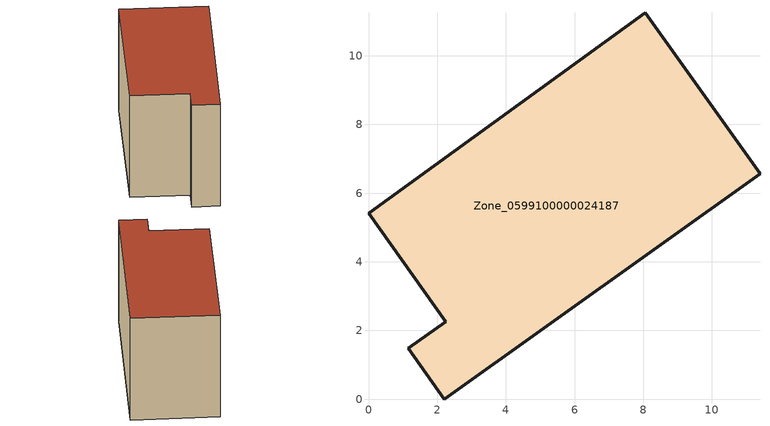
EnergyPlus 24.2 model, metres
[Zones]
Zone_0599100000024187
 floor ground (C_G): 1.15,1.48 2.25,2.26 0,5.41 8.06,11.25 11.4,6.57 2.21,0 z0
 wall outside (C_F): 2.25,2.26 1.15,1.48 2.21,0 11.4,6.57 8.06,11.25 0,5.41 2.25,2.26 z0:7.8
 roof outside (C_R): 8.06,11.25 0,5.41 2.25,2.26 1.15,1.48 2.21,0 11.4,6.57 z7.8
[BUILDING]
Pand.0599100000024187: North Axis=0; Terrain=City; Loads Convergence Tolerance Value=0.04; Temperature Convergence Tolerance Value=0.4; Solar Distribution=FullExterior; Maximum Number of Warmup Days=25; Minimum Number of Warmup Days=1
[Site:Location]
Rotterdam.The.Hague.AP_ZH_NLD Design_Conditions: Latitude=51.96; Longitude=4.45; Time Zone=1; Elevation=-4.5
[SITE:GROUNDTEMPERATURE:BUILDINGSURFACE]
18, 18, 18, 18, 18, 18, 18, 18, 18, 18, 18, 18
[MATERIAL] Thermal Absorptance=0.9; Solar Absorptance=0.7; Visible Absorptance=0.7
Name | Roughness | Thickness | Conductivity | Density | Specific Heat
G.TI.1975-1991 | MediumSmooth | 0.15 | 0.288461 | 540 | 1210
F.TI.1975-1991 | Rough | 0.3 | 0.230769 | 1920 | 840
R.TI.1975-1991 | MediumRough | 0.2 | 0.153846 | 1500 | 1000
[CONSTRUCTION]
C_G: G.TI.1975-1991
C_F: F.TI.1975-1991
C_R: R.TI.1975-1991
[ZONE]
Zone_0599100000024187: Type=1; Multiplier=1; Ceiling Height=Autocalculate; Volume=Autocalculate; Floor Area=autocalculate; Part of Total Floor Area=Yes
[ZONEINFILTRATION:DESIGNFLOWRATE]
Infil_Zone_0599100000024187: Zone or ZoneList or Space or SpaceList=Zone_0599100000024187; Schedule=AlwaysOn; Design Flow Rate Calculation Method=Flow/Area; Flow Rate per Floor Area=0.003; Constant Term Coefficient=1; Temperature Term Coefficient=0; Velocity Term Coefficient=0; Velocity Squared Term Coefficient=0
[HVACTEMPLATE:ZONE:IDEALLOADSAIRSYSTEM]
Zone_0599100000024187: Maximum Heating Supply Air Temperature=50; Minimum Cooling Supply Air Temperature=13; Maximum Heating Supply Air Humidity Ratio=0.0156; Minimum Cooling Supply Air Humidity Ratio=0.0077; Heating Limit=NoLimit; Cooling Limit=NoLimit; Dehumidification Control Type=ConstantSensibleHeatRatio; Cooling Sensible Heat Ratio=0.7; Dehumidification Setpoint=60; Humidification Control Type=None; Humidification Setpoint=30; Outdoor Air Method=None; Outdoor Air Flow Rate per Person=0.00944; Outdoor Air Flow Rate per Zone Floor Area=0; Outdoor Air Flow Rate per Zone=0; Demand Controlled Ventilation Type=None; Outdoor Air Economizer Type=NoEconomizer; Heat Recovery Type=None; Sensible Heat Recovery Effectiveness=0.7; Latent Heat Recovery Effectiveness=0.65
[ZONECONTROL:THERMOSTAT]
ThermostatControl_Zone_0599100000024187: Zone or ZoneList=Zone_0599100000024187; Control Type Schedule=DualSetpointControlType; Control 1=Thermostat_Zone_0599100000024187; Temperature Difference Between Cutout And Setpoint=0
[THERMOSTATSETPOINT:DUALSETPOINT]
Thermostat_Zone_0599100000024187: Heating Setpoint Temperature Schedule=HeatingSetpoint_Zone_0599100000024187; Cooling Setpoint Temperature Schedule=CoolingSetpoint_Zone_0599100000024187
[SCHEDULE:COMPACT]
HeatingSetpoint_Zone_0599100000024187: Through: 12/31, For: AllDays, Until: 24:00, 21
CoolingSetpoint_Zone_0599100000024187: Through: 12/31, For: AllDays, Until: 24:00, 24
DualSetpointControlType: Through: 12/31, For: AllDays, Until: 24:00, 4
AlwaysOn: Through: 12/31, For: AllDays, Until: 24:00, 1
